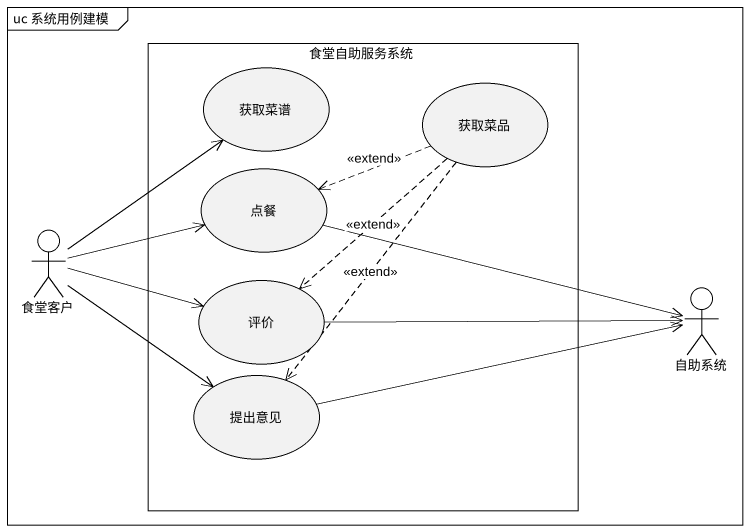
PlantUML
@startuml
mainframe uc 系统用例建模
rectangle 食堂自助服务系统 {
  usecase 获取菜谱
  usecase 获取菜品
  usecase 点餐
  usecase 评价
  usecase 提出意见
}
actor 食堂客户
actor 自助系统
获取菜品 .left.> 点餐 : <<extend>>
获取菜品 ..> 评价 : <<extend>>
获取菜品 ..> 提出意见 : <<extend>>
食堂客户 -up-> 获取菜谱
食堂客户 -right-> 点餐
食堂客户 -right-> 评价
食堂客户 --> 提出意见
自助系统 <-left- 点餐
自助系统 <-left- 评价
自助系统 <-left- 提出意见
@enduml
